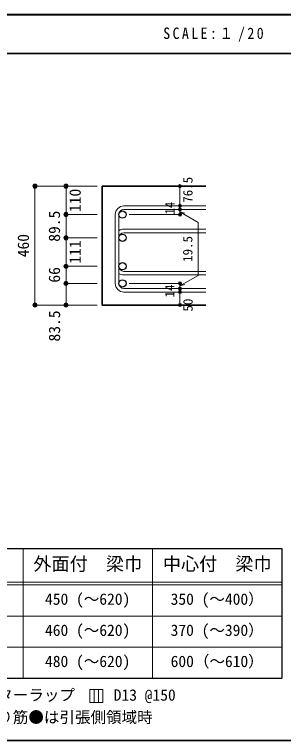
# Model space of a CAD drawing. Units: millimetres at full size, sheet at 1:20; some dimension numbers follow another scale. Extents: x -3982 to 3969, y -2797 to 2801.
# Drawn here: x 1374 to 2413, y 2 to 2801 of the extents above; entities that cross this region are included whole.
import ezdxf
from ezdxf.enums import TextEntityAlignment as Align

# ---------------------------------------------------------------- set-up
doc = ezdxf.new("R2010")
doc.units = ezdxf.units.MM
doc.header["$LTSCALE"] = 20
doc.header["$PDMODE"] = 32
doc.header["$PDSIZE"] = 12
for name, color, linetype, lineweight in [('6-1_躯体線', 2, 'Continuous', 35), ('6-5_梁主筋', 7, 'Continuous', 18), ('6-6_S.T.P.', 7, 'Continuous', 18), ('6-7_文字', 7, 'Continuous', 18), ('6-D_寸法', 4, 'Continuous', 9), ('6-E_枠', 7, 'Continuous', 18), ('F-0_枠', 6, 'Continuous', 40)]:
    doc.layers.add(name, color=color, linetype=linetype, lineweight=lineweight)
doc.styles.add('ＭＳ ゴシック', font='')
doc.styles.get('ＭＳ ゴシック').set_extended_font_data('MS Gothic')

msp = doc.modelspace()

# ---------------------------------------------------------------- linework, layer by layer
at = {"layer": '6-1_躯体線'}
for p, q in [((1712.96, 2139.12), (2112.96, 2139.12)), ((1712.96, 2139.12), (1712.96, 1680.62)), ((1712.96, 1680.62), (2112.96, 1680.62))]:
    msp.add_line(p, q, dxfattribs=at)
at = {"layer": '6-1_躯体線', "color": 4, "lineweight": 9}
msp.add_line((1572.96, 1940.12), (1572.96, 1830.12), dxfattribs=at)
at = {"layer": '6-1_躯体線', "color": 7}
for p in [(1572.96, 1940.12), (1572.96, 1830.12)]:
    msp.add_point(p, dxfattribs=at)
at = {"layer": '6-5_梁主筋', "color": 3, "lineweight": 25}
for centre in [(1790.96, 2029.49), (1790.96, 1940.12), (1790.96, 1830.12), (1790.96, 1764.12)]:
    msp.add_circle(centre, 14, dxfattribs=at)
at = {"layer": '6-6_S.T.P.'}
for p, q in [((1796.46, 2062.99), (2112.96, 2062.99)), ((1796.46, 2048.99), (2112.96, 2048.99)), ((1762.96, 2029.49), (1762.96, 1764.12)), ((1776.96, 2029.49), (1776.96, 1764.12)), ((1796.46, 1973.62), (2112.96, 1973.62)), ((1796.46, 1959.62), (2112.96, 1959.62)), ((1796.46, 1810.62), (2112.96, 1810.62)), ((1796.46, 1796.62), (2112.96, 1796.62)), ((1796.46, 1744.62), (2112.96, 1744.62)), ((1796.46, 1730.62), (2112.96, 1730.62))]:
    msp.add_line(p, q, dxfattribs=at)
for centre, radius, start, end in [((1796.46, 2029.49), 33.5, 90, 180), ((1796.46, 2029.49), 19.5, 90, 180), ((1796.46, 1940.12), 33.5, 90, 125.59765), ((1796.46, 1940.12), 19.5, 90, 180), ((1796.46, 1830.12), 19.5, 180, 270), ((1796.46, 1830.12), 33.5, 234.40235, 270), ((1796.46, 1764.12), 33.5, 180, 270), ((1796.46, 1764.12), 19.5, 180, 270)]:
    msp.add_arc(centre, radius, start, end, dxfattribs=at)
at = {"layer": '6-7_文字'}
for p, q in [((1682.1, 198.66), (1682.1, 148.66)), ((1698.77, 198.66), (1698.77, 148.66))]:
    msp.add_line(p, q, dxfattribs=at)
msp.add_lwpolyline([(1665.43, 148.66), (1715.43, 148.66), (1715.43, 198.66), (1665.43, 198.66)], close=True, dxfattribs=at)
at = {"layer": '6-D_寸法'}
for p, q in [((1452.96, 2139.12), (1572.96, 2139.12)), ((1452.96, 2139.12), (1452.96, 1680.62)), ((1572.96, 2139.12), (1692.96, 2139.12)), ((1572.96, 2139.12), (1572.96, 2029.49)), ((2012.96, 2063.56), (2012.96, 2139.12)), ((2012.96, 2048.99), (2012.96, 2062.99)), ((1572.96, 2029.49), (1692.96, 2029.49)), ((1572.96, 2029.49), (1572.96, 1940.12)), ((2012.96, 2029.49), (1816.87, 2029.49)), ((2012.96, 2039.81), (2032.28, 2034.63)), ((2012.96, 2039.81), (2083.02, 1999.36)), ((2083.02, 1999.36), (2083.02, 1794.82)), ((1572.96, 1940.12), (1692.96, 1940.12)), ((1572.96, 1830.12), (1692.96, 1830.12)), ((1572.96, 1830.12), (1572.96, 1764.12)), ((2012.96, 1754.37), (2083.02, 1794.82)), ((1572.96, 1764.12), (1692.96, 1764.12)), ((1572.96, 1680.62), (1572.96, 1764.12)), ((2012.96, 1764.12), (1816.87, 1764.12)), ((2012.96, 1744.62), (2012.96, 1764.12)), ((2012.96, 1754.37), (2032.28, 1759.55)), ((2012.96, 1730.62), (2012.96, 1744.62)), ((2012.96, 1680.62), (2012.96, 1730.62)), ((1452.96, 1680.62), (1572.96, 1680.62)), ((1452.96, 1680.62), (1562.82, 1680.62)), ((1572.96, 1680.62), (1692.96, 1680.62))]:
    msp.add_line(p, q, dxfattribs=at)
msp.add_lwpolyline([(2012.96, 2029.49), (2012.96, 2049.56), (2012.96, 2029.49)], dxfattribs=at)
for centre, radius in [((1452.96, 2139.12), 8), ((1452.96, 2139.12), 7.2), ((1452.96, 2139.12), 6.4), ((1452.96, 2139.12), 5.6), ((1452.96, 2139.12), 4.8), ((1452.96, 2139.12), 4), ((1452.96, 2139.12), 3.2), ((1452.96, 2139.12), 2.4), ((1452.96, 2139.12), 1.6), ((1452.96, 2139.12), 0.8), ((1572.96, 2139.12), 8), ((1572.96, 2139.12), 7.2), ((1572.96, 2139.12), 6.4), ((1572.96, 2139.12), 5.6), ((1572.96, 2139.12), 4.8), ((1572.96, 2139.12), 4), ((1572.96, 2139.12), 3.2), ((1572.96, 2139.12), 2.4), ((1572.96, 2139.12), 1.6), ((1572.96, 2139.12), 0.8), ((2012.96, 2139.12), 4), ((2012.96, 2139.12), 3.6), ((2012.96, 2139.12), 3.2), ((2012.96, 2139.12), 2.8), ((2012.96, 2139.12), 2.4), ((2012.96, 2139.12), 2), ((2012.96, 2139.12), 1.6), ((2012.96, 2139.12), 1.2), ((2012.96, 2139.12), 0.8), ((2012.96, 2139.12), 0.4), ((2012.96, 2062.99), 4), ((2012.96, 2048.99), 4), ((2012.96, 2062.99), 3.6), ((2012.96, 2048.99), 3.6), ((2012.96, 2062.99), 3.2), ((2012.96, 2048.99), 3.2), ((2012.96, 2062.99), 2.8), ((2012.96, 2048.99), 2.8), ((2012.96, 2062.99), 2.4), ((2012.96, 2048.99), 2.4), ((2012.96, 2062.99), 2), ((2012.96, 2048.99), 2), ((2012.96, 2062.99), 1.6), ((2012.96, 2048.99), 1.6), ((2012.96, 2062.99), 1.2), ((2012.96, 2048.99), 1.2), ((2012.96, 2062.99), 0.8), ((2012.96, 2048.99), 0.8), ((2012.96, 2062.99), 0.4), ((2012.96, 2048.99), 0.4), ((1572.96, 2029.49), 8), ((1572.96, 2029.49), 7.2), ((1572.96, 2029.49), 6.4), ((1572.96, 2029.49), 5.6), ((1572.96, 2029.49), 4.8), ((1572.96, 2029.49), 4), ((1572.96, 2029.49), 3.2), ((1572.96, 2029.49), 2.4), ((1572.96, 2029.49), 1.6), ((1572.96, 2029.49), 0.8), ((2012.96, 2029.49), 4), ((2012.96, 2029.49), 3.6), ((2012.96, 2029.49), 3.2), ((2012.96, 2029.49), 2.8), ((2012.96, 2029.49), 2.4), ((2012.96, 2029.49), 2), ((2012.96, 2029.49), 1.6), ((2012.96, 2029.49), 1.2), ((2012.96, 2029.49), 0.8), ((2012.96, 2029.49), 0.4), ((1572.96, 1940.12), 8), ((1572.96, 1940.12), 7.2), ((1572.96, 1940.12), 6.4), ((1572.96, 1940.12), 5.6), ((1572.96, 1940.12), 4.8), ((1572.96, 1940.12), 4), ((1572.96, 1940.12), 3.2), ((1572.96, 1940.12), 2.4), ((1572.96, 1940.12), 1.6), ((1572.96, 1940.12), 0.8), ((1572.96, 1830.12), 8), ((1572.96, 1830.12), 7.2), ((1572.96, 1830.12), 6.4), ((1572.96, 1830.12), 5.6), ((1572.96, 1830.12), 4.8), ((1572.96, 1830.12), 4), ((1572.96, 1830.12), 3.2), ((1572.96, 1830.12), 2.4), ((1572.96, 1830.12), 1.6), ((1572.96, 1830.12), 0.8), ((1572.96, 1764.12), 8), ((1572.96, 1764.12), 7.2), ((1572.96, 1764.12), 6.4), ((1572.96, 1764.12), 5.6), ((1572.96, 1764.12), 4.8), ((1572.96, 1764.12), 4), ((1572.96, 1764.12), 3.2), ((1572.96, 1764.12), 2.4), ((1572.96, 1764.12), 1.6), ((1572.96, 1764.12), 0.8), ((2012.96, 1764.12), 4), ((2012.96, 1764.12), 3.6), ((2012.96, 1764.12), 3.2), ((2012.96, 1764.12), 2.8), ((2012.96, 1764.12), 2.4), ((2012.96, 1764.12), 2), ((2012.96, 1764.12), 1.6), ((2012.96, 1764.12), 1.2), ((2012.96, 1764.12), 0.8), ((2012.96, 1764.12), 0.4), ((2012.96, 1744.62), 4), ((2012.96, 1744.62), 3.6), ((2012.96, 1744.62), 3.2), ((2012.96, 1744.62), 2.8), ((2012.96, 1744.62), 2.4), ((2012.96, 1744.62), 2), ((2012.96, 1744.62), 1.6), ((2012.96, 1744.62), 1.2), ((2012.96, 1744.62), 0.8), ((2012.96, 1744.62), 0.4), ((2012.96, 1730.62), 4), ((2012.96, 1730.62), 3.6), ((2012.96, 1730.62), 3.2), ((2012.96, 1730.62), 2.8), ((2012.96, 1730.62), 2.4), ((2012.96, 1730.62), 2), ((2012.96, 1730.62), 1.6), ((2012.96, 1730.62), 1.2), ((2012.96, 1730.62), 0.8), ((2012.96, 1730.62), 0.4), ((1452.96, 1680.62), 8), ((1452.96, 1680.62), 7.2), ((1452.96, 1680.62), 6.4), ((1452.96, 1680.62), 5.6), ((1452.96, 1680.62), 4.8), ((1452.96, 1680.62), 4), ((1452.96, 1680.62), 3.2), ((1452.96, 1680.62), 2.4), ((1452.96, 1680.62), 1.6), ((1452.96, 1680.62), 0.8), ((1572.96, 1680.62), 8), ((1572.96, 1680.62), 7.2), ((1572.96, 1680.62), 6.4), ((1572.96, 1680.62), 5.6), ((1572.96, 1680.62), 4.8), ((1572.96, 1680.62), 4), ((1572.96, 1680.62), 3.2), ((1572.96, 1680.62), 2.4), ((1572.96, 1680.62), 1.6), ((1572.96, 1680.62), 0.8), ((2012.96, 1680.62), 4), ((2012.96, 1680.62), 3.6), ((2012.96, 1680.62), 3.2), ((2012.96, 1680.62), 2.8), ((2012.96, 1680.62), 2.4), ((2012.96, 1680.62), 2), ((2012.96, 1680.62), 1.6), ((2012.96, 1680.62), 1.2), ((2012.96, 1680.62), 0.8), ((2012.96, 1680.62), 0.4)]:
    msp.add_circle(centre, radius, dxfattribs=at)
at = {"layer": '6-D_寸法', "color": 7}
for p in [(1452.96, 2139.12), (1572.96, 2139.12), (2012.96, 2139.12), (2012.96, 2062.99), (2012.96, 2048.99), (1572.96, 2029.49), (2012.96, 2029.49), (1572.96, 1940.12), (1572.96, 1830.12), (1572.96, 1764.12), (2012.96, 1764.12), (2012.96, 1744.62), (2012.96, 1730.62), (1452.96, 1680.62), (1572.96, 1680.62), (2012.96, 1680.62)]:
    msp.add_point(p, dxfattribs=at)
at = {"layer": '6-E_枠', "color": 3, "lineweight": 25}
for p, q in [((965.14, 741.85), (2406.83, 741.85)), ((2406.83, 741.85), (2406.83, 241.85)), ((965.14, 241.85), (2406.83, 241.85))]:
    msp.add_line(p, q, dxfattribs=at)
at = {"layer": '6-E_枠'}
for p, q in [((1406.83, 741.85), (1406.83, 241.85)), ((1906.83, 741.85), (1906.83, 241.85)), ((965.14, 611.85), (2406.83, 611.85)), ((965.14, 601.85), (2406.83, 601.85)), ((965.14, 481.85), (2406.83, 481.85)), ((965.14, 361.85), (2406.83, 361.85))]:
    msp.add_line(p, q, dxfattribs=at)
at = {"layer": 'F-0_枠'}
msp.add_line((-3981.92, 2800.77), (3969.4, 2800.77), dxfattribs=at)
at = {"layer": 'F-0_枠', "color": 2, "lineweight": 35}
for p, q in [((-3981.92, 2650.77), (2482.4, 2650.77)), ((2482.4, 1.97), (-3981.92, 1.97))]:
    msp.add_line(p, q, dxfattribs=at)

# ---------------------------------------------------------------- texts
at = {"layer": '6-1_躯体線', "color": 4, "style": 'ＭＳ ゴシック'}
msp.add_text('111', height=43.99, rotation=90, dxfattribs=at).set_placement((1642.96, 1840.12), align=Align.BOTTOM_LEFT)
at = {"layer": '6-7_文字', "color": 2, "style": 'ＭＳ ゴシック'}
for s, p in [('外面付\u3000梁巾', (1446.83, 641.85)), ('中心付\u3000梁巾', (1946.83, 641.85))]:
    msp.add_text(s, height=51.32, dxfattribs=at).set_placement(p, align=Align.BOTTOM_LEFT)
at = {"layer": '6-7_文字', "style": 'ＭＳ ゴシック'}
for s, p in [('450 (～620)', (1491.83, 511.85)), ('350 (～400）', (1976.83, 511.85)), ('460 (～620)', (1491.83, 391.85)), ('370 (～390）', (1976.83, 391.85)), ('600（～610）', (1976.83, 271.85)), ('480 (～620)', (1491.83, 271.85)), ('※ 基礎梁スターラップ     D13 @150', (977.51, 142.13)), ('※ 柱型立上り筋●は引張側領域時', (977.51, 56.45))]:
    msp.add_text(s, height=43.99, dxfattribs=at).set_placement(p, align=Align.BOTTOM_LEFT)
at = {"layer": '6-7_文字', "color": 2, "insert": (1948.17, 2695.77), "char_height": 43.99, "attachment_point": 7, "style": 'ＭＳ ゴシック'}
msp.add_mtext('\\T1.34;\\W0.9;SCALE:１/20', dxfattribs=at)
at = {"layer": '6-D_寸法', "style": 'ＭＳ ゴシック'}
for s, height, p in [('76.5', 36.66, (2072.49, 2075.1)), ('110', 43.99, (1642.96, 2039.32)), ('14', 36.66, (2002.96, 2029.1)), ('89.5', 43.99, (1562.96, 1924.81)), ('460', 43.99, (1442.96, 1864.87)), ('19.5', 36.66, (2071.94, 1847.09)), ('66', 43.99, (1562.96, 1767.12)), ('14', 36.66, (2002.56, 1709.94)), ('50', 36.66, (2072.96, 1655.62)), ('83.5', 43.99, (1563.27, 1540.16))]:
    msp.add_text(s, height=height, rotation=90, dxfattribs=at).set_placement(p, align=Align.BOTTOM_LEFT)

doc.saveas('drawing.dxf')
